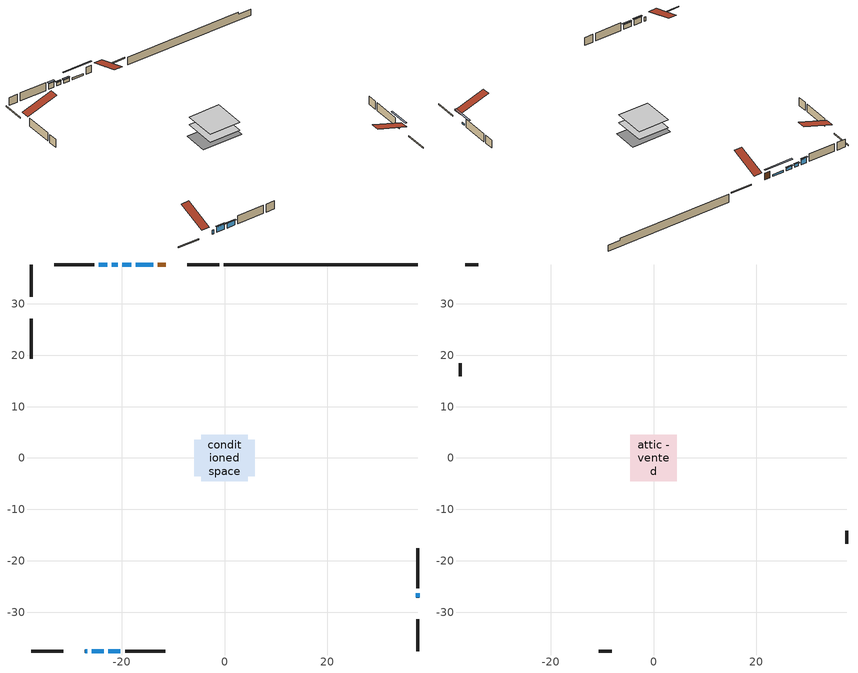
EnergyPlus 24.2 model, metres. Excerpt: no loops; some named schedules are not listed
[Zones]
conditioned space
 floor adiabatic (AdiabaticFloorConstruction): -4.56,-4.56 -4.56,4.56 4.56,4.56 4.56,-4.56 z0.92
 floor foundation (Slab1 construction): -5.88,-3.53 -5.88,3.53 5.88,3.53 5.88,-3.53 z-1.49
 wall outside (RimJoist1 construction): -1.04,37.57 -7.25,37.57 / -37.57,-37.57 -31.35,-37.57 / -37.57,37.57 -37.57,31.35 / 37.57,-37.57 37.57,-31.35 z0.92:1.22
 wall outside (AdiabaticWallConstruction 1): -11.45,37.57 -12.98,37.57 z0.92:2.95
 wall outside (AdiabaticWallConstruction): -27.15,-37.57 -26.76,-37.57 z0.92:2.14; -13.9,37.57 -17.26,37.57 / 37.57,-27.15 37.57,-26.31 z0.92:1.48; -18.18,37.57 -19.86,37.57 / -20.79,37.57 -21.94,37.57 z0.92:1.89; -22.86,37.57 -24.44,37.57 z0.92:2.65; -25.83,-37.57 -23.55,-37.57 z0.92:2.6; -22.62,-37.57 -20.28,-37.57 z0.92:2.39
 wall outside (Wall1 construction): -25.37,37.57 -33.16,37.57 / -19.35,-37.57 -11.56,-37.57 / -37.57,27.15 -37.57,19.36 / 37.57,-25.38 37.57,-17.59 z0.92:3.36
 wall foundation (FoundationWall1 construction): -0.11,37.57,-1.49 -0.11,37.57,0.92 33.8,37.57,0.92 33.8,37.57,0.3 37.57,37.57,0.3 37.57,37.57,-1.49
 window (WindowConstruction 5): -27.15,-37.57 -26.76,-37.57 z0.92:2.14
 window (WindowConstruction 7): -13.9,37.57 -17.26,37.57 z0.92:1.48
 window (WindowConstruction): -18.18,37.57 -19.86,37.57 z0.92:1.89
 window (WindowConstruction 1): -20.79,37.57 -21.93,37.57 z0.92:1.89
 window (WindowConstruction 2): -22.86,37.57 -24.44,37.57 z0.92:2.65
 window (WindowConstruction 3): -25.83,-37.57 -23.55,-37.57 z0.92:2.6
 window (WindowConstruction 4): -22.62,-37.57 -20.28,-37.57 z0.92:2.39
 window (WindowConstruction 6): 37.57,-27.15 37.57,-26.31 z0.92:1.48
 door (Door): -11.45,37.57 -12.98,37.57 z0.92:2.95
 ceiling adiabatic (AdiabaticFloorConstruction): 4.56,-4.56 4.56,4.56 -4.56,4.56 -4.56,-4.56 z0.92
attic - vented
 floor to conditioned space (Floor1 construction Reversed): -4.56,-4.56 -4.56,4.56 4.56,4.56 4.56,-4.56 z3.36
 wall outside (Wall2 construction): -34.09,37.57 -36.64,37.57 / -10.63,-37.57 -8.08,-37.57 / -37.57,18.43 -37.57,15.88 / 37.57,-16.66 37.57,-14.12 z0.92:3.36
 roof outside (Roof1 construction): -10.52,37.57,3.36 -10.52,28.68,6.32 -8.18,28.68,6.32 -8.18,37.57,3.36; -28.08,-37.57,3.36 -28.08,-28.68,6.32 -30.42,-28.68,6.32 -30.42,-37.57,3.36; -37.57,28.08,3.36 -28.68,28.08,6.32 -28.68,30.42,6.32 -37.57,30.42,3.36; 37.57,-28.08,3.36 28.68,-28.08,6.32 28.68,-30.42,6.32 37.57,-30.42,3.36
shading: -19.9,37.57 -11.26,37.57 -11.26,37.98 -19.9,37.98 z4.13; -20.06,37.57 -17.98,37.57 -17.98,37.98 -20.06,37.98 z2.09; -22.14,37.57 -20.59,37.57 -20.59,37.98 -22.14,37.98 z2.09; -24.64,37.57 -22.66,37.57 -22.66,37.98 -24.64,37.98 z2.85; -23.35,-37.57 -26.03,-37.57 -26.03,-37.98 -23.35,-37.98 z2.8; -20.08,-37.57 -22.82,-37.57 -22.82,-37.98 -20.08,-37.98 z2.59; 37.57,-23.66 37.57,-29.8 37.98,-29.8 37.98,-23.66 z4.13
[Building]
Building 1: Terrain=Suburbs
[Site:Location]
Quebec Intl AP_QC: Latitude {deg}=46.8; Longitude {deg}=-71.38; Time Zone {hr}=-5; Elevation {m}=74; Keep Site Location Information=Yes
[Site:GroundTemperature:Shallow]
0.0108218, -2.24938, -2.43038, -1.3578, 2.94801, 7.23376, 10.9493, 13.303, 13.5029, 11.5886, 7.96783, 3.81355
[Site:WaterMainsTemperature]
Calculation Method=Schedule; Temperature Schedule=mains temperature schedule
[Material] Roughness=Rough; Thermal Absorptance=0.9
Name | Thickness {m} | Conductivity {W/m-K} | Density {kg/m3} | Specific Heat {J/kg-K} | Solar Absorptance | Visible Absorptance
asphalt or fiberglass shingles | 0.00635 | 0.162714 | 1121.4 | 1465.45 | 0.4 | 0.4
ceiling loosefill ins | 0.0846667 | 0.0480833 | 16.02 | 1046.75 | 0.7 | 0.7
ceiling stud and cavity | 0.1397 | 0.424257 | 65.682 | 1177.47 | 0.7 | 0.7
concrete 4.0 in. | 0.1016 | 1.803125 | 2242.8 | 837.4 | 0.7 | 0.7
concrete 8.0 in. | 0.2032 | 1.803125 | 2242.8 | 837.4 | 0.7 | 0.7
door material | 0.04445 | 0.20624 | 512.64 | 1214.23 | 0.7 | 0.7
exterior vertical ins | 0.0210149 | 0.029427 | 32.04 | 1214.23 | 0.7 | 0.7
floor covering | 0.0127 | 0.0433444 | 54.468 | 1339.84 | 0.6 | 0.6
floor rigid ins; wall rigid ins | 0.512978 | 0.029427 | 32.04 | 1214.23 | 0.7 | 0.7
floor stud and cavity | 0.1397 | 1.75129 | 37.0049 | 1207.88 | 0.7 | 0.7
furniture material conditioned space 1 | 0.1524 | 0.115458 | 640.8 | 1214.23 | 0.6 | 0.6
gypsum board | 0.0127 | 0.160291 | 801 | 837.4 | 0.6 | 0.6
gypsum board 1 | 0.0127 | 0.160291 | 801 | 837.4 | 0.7 | 0.7
osb sheathing 0.5 in. | 0.0127 | 0.115458 | 512.64 | 1214.23 | 0.7 | 0.7
osb sheathing 0.75 in. | 0.01905 | 0.115458 | 512.64 | 1214.23 | 0.7 | 0.7
rim joist stud and cavity | 0.0508 | 0.126838 | 50.32683 | 1063.81 | 0.6 | 0.6
wall stud and cavity | 0.1397 | 0.0819611 | 139.0536 | 1170.24 | 0.7 | 0.7
wall stud and cavity 1 | 0.0889 | 6.1454 | 50.32683 | 1063.81 | 0.6 | 0.6
wall stud and cavity 2 | 0.0889 | 0.380278 | 52.3479 | 1209.89 | 0.7 | 0.7
wall stud and cavity 3 | 0.0889 | 0.391764 | 83.0341 | 1211.67 | 0.7 | 0.7
wood siding | 0.0254 | 0.102417 | 544.68 | 1172.36 | 0.4 | 0.4
wood siding 1 | 0.00254 | 0.102417 | 544.68 | 1172.36 | 0.4 | 0.4
wood siding 2; wood siding 3; wood siding 4 | 0.0254 | 0.102417 | 544.68 | 1172.36 | 0.7 | 0.7
[WindowMaterial:SimpleGlazingSystem]
Name | U-Factor {W/m2-K} | Solar Heat Gain Coefficient
WindowMaterial | 3.304596 | 0.63
WindowMaterial 1 | 3.30346 | 0.65
WindowMaterial 2 | 3.29835 | 0.69
WindowMaterial 3 | 3.296079 | 0.7
WindowMaterial 4 | 3.30005 | 0.67
WindowMaterial 5 | 6.78351 | 0.73
WindowMaterial 6 | 3.30687 | 0.59
[Construction]
AdiabaticFloorConstruction: floor stud and cavity, floor rigid ins, osb sheathing 0.75 in., floor covering
AdiabaticWallConstruction: wood siding 3, wall rigid ins, wall stud and cavity 2, gypsum board
AdiabaticWallConstruction 1: wood siding 4, wall rigid ins, wall stud and cavity 2, gypsum board
Door: door material
Floor1 construction Reversed: gypsum board, ceiling stud and cavity, ceiling loosefill ins
FoundationWall1 construction: concrete 8.0 in., gypsum board 1
furniture construction conditioned space 1: furniture material conditioned space 1
PartitionWallConstruction: gypsum board, wall stud and cavity 3, gypsum board
RimJoist1 construction: wood siding 2, rim joist stud and cavity
Roof1 construction: asphalt or fiberglass shingles
Slab1 construction: concrete 4.0 in.
Wall1 construction: wood siding, osb sheathing 0.5 in., wall stud and cavity, gypsum board
Wall2 construction: wood siding 1, wall stud and cavity 1
WindowConstruction: WindowMaterial
WindowConstruction 1: WindowMaterial 1
WindowConstruction 2: WindowMaterial 2
WindowConstruction 3: WindowMaterial 3
WindowConstruction 4: WindowMaterial 4
WindowConstruction 5: WindowMaterial 5
WindowConstruction 6; WindowConstruction 7: WindowMaterial 6
[Zone] Multiplier=1; Part of Total Floor Area=Yes
Name | Volume {m3}
attic - vented | 39.9904
conditioned space | 421.4
[Space]
Name | Zone | Volume {m3}
attic - vented 1 | attic - vented | 39.9904
conditioned space 1 | conditioned space | 421.4
[ZoneInfiltration:EffectiveLeakageArea]
infil attic - vented 1: Zone or Space=attic - vented 1; Schedule=Always On Discrete; Effective Air Leakage Area {cm2}=3071.63; Stack Coefficient=0.000375482; Wind Coefficient=1.30923e-05
[ZoneMixing]
whole house fan mix: Zone or Space=attic - vented; Schedule=Always On Continuous; Design Flow Rate Calculation Method=Flow/Zone; Design Flow Rate {m3/s}=0; Source Zone or Space=conditioned space
[SurfaceProperty:ExposedFoundationPerimeter]
Slab1: Exposed Perimeter Calculation Method=TotalExposedPerimeter; Total Exposed Perimeter {m}=37.674
[InternalMass] Zone or ZoneList=conditioned space; Space or SpaceList=conditioned space 1
Name | Construction | Surface Area {m2}
furniture mass conditioned space 1 | furniture construction conditioned space 1 | 66.5602
partition wall mass | PartitionWallConstruction | 166.4
[Lights]
interior lighting: Zone or ZoneList or Space or SpaceList=conditioned space 1; Schedule=interior lighting schedule; Design Level Calculation Method=LightingLevel; Lighting Level {W}=343.2; Return Air Fraction=0; Fraction Radiant=0.6; Fraction Visible=0.2; Fraction Replaceable=1
[People]
occupants: Zone or ZoneList or Space or SpaceList=conditioned space 1; Number of People Schedule=occupants schedule; Number of People Calculation Method=People; Number of People=3; Fraction Radiant=0.314171; Sensible Heat Fraction=0.56303; Activity Level Schedule=occupants activity schedule; Carbon Dioxide Generation Rate {m3/s-W}=0; Enable ASHRAE 55 Comfort Warnings=No; Mean Radiant Temperature Calculation Type=EnclosureAveraged
[ElectricEquipment] Zone or ZoneList or Space or SpaceList=conditioned space 1; Design Level Calculation Method=EquipmentLevel
Name | Schedule | Design Level {W} | Fraction Latent | Fraction Radiant | Fraction Lost
clothes dryer | clothes dryer schedule | 140.772 | 0.015 | 0.081 | 0.85
clothes washer | clothes washer schedule | 32.1985 | 0.03 | 0.162 | 0.7
cooking range | cooking range schedule | 215.147 | 0.08 | 0.432 | 0.2
dishwasher | dishwasher schedule | 66.8632 | 0.3 | 0.18 | 0.4
fridge | fridge schedule | 72.9452 | 0 | 0.6 | 0
mech vent house fan | mech vent house fan schedule | 0 | 0 | 0 | 1
mech vent house fan cfis | mech vent house fan cfis schedule | 0 | 0 | 0 | 0
mech vent range fan 0 | mech vent range fan 0 schedule | 57 | 0 | 0 | 1
misc plug loads | misc plug loads schedule | 494.7 | 0.045 | 0.513 | 0.1
whole house fan | Always On Discrete | 0 | 0 | 0 | 1
[OtherEquipment] Zone or ZoneList or Space or SpaceList=conditioned space 1; Design Level Calculation Method=EquipmentLevel
Name | Fuel Type | Schedule | Design Level {W} | Fraction Latent | Fraction Radiant | Fraction Lost
clothes dryer 1 | Electricity | clothes dryer schedule | 0 | 0.015 | 0.081 | 0.85
cooking range 1 | Electricity | cooking range schedule | 0 | 0.08 | 0.432 | 0.2
general water use latent | None | general water use schedule | 62.594 | 1 | 0 | 0
general water use sensible | None | general water use schedule | -61.6891 | 0 | 0.6 | 0
mech vent house fan latent load | None | Always On Discrete | 0 | 1 | 0 | 0
mech vent house fan sensible load | None | Always On Discrete | 0 | 0 | 0 | 0
water heater energy adjustment1 | Electricity | Always On Discrete | 0.01 | 0 | 0 | 1
[ZoneInfiltration:DesignFlowRate] Zone or ZoneList or Space or SpaceList=conditioned space 1; Schedule=Always On Discrete; Design Flow Rate Calculation Method=Flow/Zone; Design Flow Rate {m3/s}=0
infil flow; natural vent flow; whole house fan flow
[AvailabilityManager:Scheduled]
furnace airloop Availability Manager: Schedule=Always On Discrete
[Foundation:Kiva]
Foundation Kiva 1: Initial Indoor Air Temperature {C}=18; Wall Height Above Grade {m}=0.919978; Wall Depth Below Slab {m}=0.2032; Custom Block Material Name 1=exterior vertical ins; Custom Block Depth 1 {m}=2.40999; Custom Block X Position 1 {m}=0.2159; Custom Block Z Position 1 {m}=0
[Foundation:Kiva:Settings]
Soil Conductivity {W/m-K}=0.849921; Soil Density {kg/m3}=1842.3; Soil Specific Heat {J/kg-K}=418.7; Ground Solar Absorptivity=0.9; Ground Thermal Absorptivity=0.9; Ground Surface Roughness {m}=0.03; Far-Field Width {m}=40; Deep-Ground Boundary Condition=ZeroFlux; Deep-Ground Depth {m}=40; Minimum Cell Dimension {m}=0.2; Maximum Cell Growth Coefficient=3; Simulation Timestep=Timestep
[Exterior:Lights]
exterior lighting: Schedule=exterior lighting schedule; Design Level {W}=75.6
[EnergyManagementSystem:GlobalVariable]
furnace_airloop_Fan_RTF
infil_program_Qfan
infil_program_Qinf
natural_vent_program_Qnv
natural_vent_program_Qwhf
[EnergyManagementSystem:Sensor]
Name | Output:Variable or Output:Meter Index Key | Output:Variable or Output:Meter
airflow_gain | infil flow | Infiltration Sensible Heat Gain Energy
airflow_gain_1 | natural vent flow | Infiltration Sensible Heat Gain Energy
airflow_gain_2 | whole house fan flow | Infiltration Sensible Heat Gain Energy
airflow_loss | infil flow | Infiltration Sensible Heat Loss Energy
airflow_loss_1 | natural vent flow | Infiltration Sensible Heat Loss Energy
airflow_loss_2 | whole house fan flow | Infiltration Sensible Heat Loss Energy
clg_load_cond |  | Cooling:EnergyTransfer:Zone:CONDITIONED SPACE
clg_sp_s; clg_sp_s_1 | cooling setpoint | Schedule Value
clothes_dryer_exhaust_0_sch_s | clothes dryer exhaust 0 schedule | Schedule Value
cool_season | cooling season schedule | Schedule Value
htg_load_cond |  | Heating:EnergyTransfer:Zone:CONDITIONED SPACE
htg_sp_s; htg_sp_s_1 | heating setpoint | Schedule Value
ig_ee_conv | clothes dryer | Electric Equipment Convective Heating Energy
ig_ee_conv_2 | cooking range | Electric Equipment Convective Heating Energy
ig_ee_conv_4 | fridge | Electric Equipment Convective Heating Energy
ig_ee_conv_5 | misc plug loads | Electric Equipment Convective Heating Energy
ig_ee_conv_6 | whole house fan | Electric Equipment Convective Heating Energy
ig_ee_rad | clothes dryer | Electric Equipment Radiant Heating Energy
ig_ee_rad_2 | cooking range | Electric Equipment Radiant Heating Energy
ig_ee_rad_4 | fridge | Electric Equipment Radiant Heating Energy
ig_ee_rad_5 | misc plug loads | Electric Equipment Radiant Heating Energy
ig_ee_rad_6 | whole house fan | Electric Equipment Radiant Heating Energy
ig_lgt_conv | interior lighting | Lights Convective Heating Energy
ig_lgt_rad | interior lighting | Lights Radiant Heating Energy
ig_lgt_vis | interior lighting | Lights Visible Radiation Heating Energy
ig_oe_conv | clothes dryer 1 | Other Equipment Convective Heating Energy
ig_oe_conv_1 | cooking range 1 | Other Equipment Convective Heating Energy
ig_oe_conv_2 | general water use latent | Other Equipment Convective Heating Energy
ig_oe_conv_3 | general water use sensible | Other Equipment Convective Heating Energy
ig_oe_conv_4 | water heater energy adjustment1 | Other Equipment Convective Heating Energy
ig_oe_rad | clothes dryer 1 | Other Equipment Radiant Heating Energy
ig_oe_rad_1 | cooking range 1 | Other Equipment Radiant Heating Energy
ig_oe_rad_2 | general water use latent | Other Equipment Radiant Heating Energy
ig_oe_rad_3 | general water use sensible | Other Equipment Radiant Heating Energy
ig_oe_rad_4 | water heater energy adjustment1 | Other Equipment Radiant Heating Energy
ig_ppl_conv | occupants | People Convective Heating Energy
ig_ppl_rad | occupants | People Radiant Heating Energy
im_conv | furniture mass conditioned space 1 | Surface Inside Face Convection Heat Gain Energy
im_conv_1 | partition wall mass | Surface Inside Face Convection Heat Gain Energy
im_ig | furniture mass conditioned space 1 | Surface Inside Face Internal Gains Radiation Heat Gain Energy
im_ig_1 | partition wall mass | Surface Inside Face Internal Gains Radiation Heat Gain Energy
im_lgt | furniture mass conditioned space 1 | Surface Inside Face Lights Radiation Heat Gain Energy
im_lgt_1 | partition wall mass | Surface Inside Face Lights Radiation Heat Gain Energy
im_sol | furniture mass conditioned space 1 | Surface Inside Face Solar Radiation Heat Gain Energy
im_sol_1 | partition wall mass | Surface Inside Face Solar Radiation Heat Gain Energy
im_surf | furniture mass conditioned space 1 | Surface Inside Face Net Surface Thermal Radiation Heat Gain Energy
im_surf_1 | partition wall mass | Surface Inside Face Net Surface Thermal Radiation Heat Gain Energy
mech_vent_range_fan_0_sch_s | mech vent range fan 0 schedule | Schedule Value
mv_conv | mech vent house fan | Electric Equipment Convective Heating Energy
mv_conv_1 | mech vent house fan cfis | Electric Equipment Convective Heating Energy
mv_conv_2 | mech vent range fan 0 | Electric Equipment Convective Heating Energy
mv_conv_3 | mech vent house fan latent load | Other Equipment Convective Heating Energy
mv_conv_4 | mech vent house fan sensible load | Other Equipment Convective Heating Energy
mv_rad | mech vent house fan | Electric Equipment Radiant Heating Energy
mv_rad_1 | mech vent house fan cfis | Electric Equipment Radiant Heating Energy
mv_rad_2 | mech vent range fan 0 | Electric Equipment Radiant Heating Energy
mv_rad_3 | mech vent house fan latent load | Other Equipment Radiant Heating Energy
mv_rad_4 | mech vent house fan sensible load | Other Equipment Radiant Heating Energy
natural_vent_s | natural vent schedule | Schedule Value
out_pb_s |  | Site Outdoor Air Barometric Pressure
out_wt_s |  | Site Outdoor Air Humidity Ratio
site_vw_s |  | Site Wind Speed
ss_back_out | Window1 | Surface Window Shortwave from Zone Back Out Window Heat Transfer Rate
ss_back_out_1 | Window10 | Surface Window Shortwave from Zone Back Out Window Heat Transfer Rate
ss_back_out_2 | Window2 | Surface Window Shortwave from Zone Back Out Window Heat Transfer Rate
ss_back_out_3 | Window4 | Surface Window Shortwave from Zone Back Out Window Heat Transfer Rate
ss_back_out_4 | Window5 | Surface Window Shortwave from Zone Back Out Window Heat Transfer Rate
ss_back_out_5 | Window6 | Surface Window Shortwave from Zone Back Out Window Heat Transfer Rate
ss_back_out_6 | Window7 | Surface Window Shortwave from Zone Back Out Window Heat Transfer Rate
ss_back_out_7 | Window9 | Surface Window Shortwave from Zone Back Out Window Heat Transfer Rate
ss_conv | Door1 | Surface Inside Face Convection Heat Gain Energy
ss_conv_1 | Window1 | Surface Inside Face Convection Heat Gain Energy
ss_conv_2 | Window10 | Surface Inside Face Convection Heat Gain Energy
ss_conv_3 | Window2 | Surface Inside Face Convection Heat Gain Energy
ss_conv_4 | Window4 | Surface Inside Face Convection Heat Gain Energy
ss_conv_5 | Window5 | Surface Inside Face Convection Heat Gain Energy
ss_conv_6 | Window6 | Surface Inside Face Convection Heat Gain Energy
ss_conv_7 | Window7 | Surface Inside Face Convection Heat Gain Energy
ss_conv_8 | Window9 | Surface Inside Face Convection Heat Gain Energy
ss_ig | Door1 | Surface Inside Face Internal Gains Radiation Heat Gain Energy
ss_ig_1 | Window1 | Surface Inside Face Internal Gains Radiation Heat Gain Energy
ss_ig_2 | Window10 | Surface Inside Face Internal Gains Radiation Heat Gain Energy
ss_ig_3 | Window2 | Surface Inside Face Internal Gains Radiation Heat Gain Energy
ss_ig_4 | Window4 | Surface Inside Face Internal Gains Radiation Heat Gain Energy
ss_ig_5 | Window5 | Surface Inside Face Internal Gains Radiation Heat Gain Energy
ss_ig_6 | Window6 | Surface Inside Face Internal Gains Radiation Heat Gain Energy
ss_ig_7 | Window7 | Surface Inside Face Internal Gains Radiation Heat Gain Energy
ss_ig_8 | Window9 | Surface Inside Face Internal Gains Radiation Heat Gain Energy
ss_lgt | Door1 | Surface Inside Face Lights Radiation Heat Gain Energy
ss_sol | Door1 | Surface Inside Face Solar Radiation Heat Gain Energy
ss_surf | Door1 | Surface Inside Face Net Surface Thermal Radiation Heat Gain Energy
ss_surf_1 | Window1 | Surface Inside Face Net Surface Thermal Radiation Heat Gain Energy
ss_surf_2 | Window10 | Surface Inside Face Net Surface Thermal Radiation Heat Gain Energy
ss_surf_3 | Window2 | Surface Inside Face Net Surface Thermal Radiation Heat Gain Energy
ss_surf_4 | Window4 | Surface Inside Face Net Surface Thermal Radiation Heat Gain Energy
ss_surf_5 | Window5 | Surface Inside Face Net Surface Thermal Radiation Heat Gain Energy
ss_surf_6 | Window6 | Surface Inside Face Net Surface Thermal Radiation Heat Gain Energy
ss_surf_7 | Window7 | Surface Inside Face Net Surface Thermal Radiation Heat Gain Energy
ss_surf_8 | Window9 | Surface Inside Face Net Surface Thermal Radiation Heat Gain Energy
ss_trans_in | Window1 | Surface Window Transmitted Solar Radiation Rate
ss_trans_in_1 | Window10 | Surface Window Transmitted Solar Radiation Rate
ss_trans_in_2 | Window2 | Surface Window Transmitted Solar Radiation Rate
ss_trans_in_3 | Window4 | Surface Window Transmitted Solar Radiation Rate
ss_trans_in_4 | Window5 | Surface Window Transmitted Solar Radiation Rate
ss_trans_in_5 | Window6 | Surface Window Transmitted Solar Radiation Rate
ss_trans_in_6 | Window7 | Surface Window Transmitted Solar Radiation Rate
ss_trans_in_7 | Window9 | Surface Window Transmitted Solar Radiation Rate
ss_trans_out | Window1 | Surface Inside Face Initial Transmitted Diffuse Transmitted Out Window Solar Radiation Rate
ss_trans_out_1 | Window10 | Surface Inside Face Initial Transmitted Diffuse Transmitted Out Window Solar Radiation Rate
ss_trans_out_2 | Window2 | Surface Inside Face Initial Transmitted Diffuse Transmitted Out Window Solar Radiation Rate
ss_trans_out_3 | Window4 | Surface Inside Face Initial Transmitted Diffuse Transmitted Out Window Solar Radiation Rate
ss_trans_out_4 | Window5 | Surface Inside Face Initial Transmitted Diffuse Transmitted Out Window Solar Radiation Rate
ss_trans_out_5 | Window6 | Surface Inside Face Initial Transmitted Diffuse Transmitted Out Window Solar Radiation Rate
ss_trans_out_6 | Window7 | Surface Inside Face Initial Transmitted Diffuse Transmitted Out Window Solar Radiation Rate
ss_trans_out_7 | Window9 | Surface Inside Face Initial Transmitted Diffuse Transmitted Out Window Solar Radiation Rate
s_conv | Floor1 | Surface Inside Face Convection Heat Gain Energy
s_conv_1 | FoundationWall1 | Surface Inside Face Convection Heat Gain Energy
s_conv_10 | Wall1:180 | Surface Inside Face Convection Heat Gain Energy
s_conv_11 | Wall1:270 | Surface Inside Face Convection Heat Gain Energy
s_conv_12 | Wall1:90 | Surface Inside Face Convection Heat Gain Energy
s_conv_2 | inferred conditioned ceiling | Surface Inside Face Convection Heat Gain Energy
s_conv_3 | inferred conditioned floor | Surface Inside Face Convection Heat Gain Energy
s_conv_4 | RimJoist1:0 | Surface Inside Face Convection Heat Gain Energy
s_conv_5 | RimJoist1:180 | Surface Inside Face Convection Heat Gain Energy
s_conv_6 | RimJoist1:270 | Surface Inside Face Convection Heat Gain Energy
s_conv_7 | RimJoist1:90 | Surface Inside Face Convection Heat Gain Energy
s_conv_8 | Slab1 | Surface Inside Face Convection Heat Gain Energy
s_conv_9 | Wall1:0 | Surface Inside Face Convection Heat Gain Energy
s_ig | Floor1 | Surface Inside Face Internal Gains Radiation Heat Gain Energy
s_ig_1 | FoundationWall1 | Surface Inside Face Internal Gains Radiation Heat Gain Energy
s_ig_10 | Wall1:180 | Surface Inside Face Internal Gains Radiation Heat Gain Energy
s_ig_11 | Wall1:270 | Surface Inside Face Internal Gains Radiation Heat Gain Energy
s_ig_12 | Wall1:90 | Surface Inside Face Internal Gains Radiation Heat Gain Energy
s_ig_2 | inferred conditioned ceiling | Surface Inside Face Internal Gains Radiation Heat Gain Energy
s_ig_3 | inferred conditioned floor | Surface Inside Face Internal Gains Radiation Heat Gain Energy
s_ig_4 | RimJoist1:0 | Surface Inside Face Internal Gains Radiation Heat Gain Energy
s_ig_5 | RimJoist1:180 | Surface Inside Face Internal Gains Radiation Heat Gain Energy
s_ig_6 | RimJoist1:270 | Surface Inside Face Internal Gains Radiation Heat Gain Energy
s_ig_7 | RimJoist1:90 | Surface Inside Face Internal Gains Radiation Heat Gain Energy
s_ig_8 | Slab1 | Surface Inside Face Internal Gains Radiation Heat Gain Energy
s_ig_9 | Wall1:0 | Surface Inside Face Internal Gains Radiation Heat Gain Energy
s_lgt | Floor1 | Surface Inside Face Lights Radiation Heat Gain Energy
s_lgt_1 | FoundationWall1 | Surface Inside Face Lights Radiation Heat Gain Energy
s_lgt_10 | Wall1:180 | Surface Inside Face Lights Radiation Heat Gain Energy
s_lgt_11 | Wall1:270 | Surface Inside Face Lights Radiation Heat Gain Energy
s_lgt_12 | Wall1:90 | Surface Inside Face Lights Radiation Heat Gain Energy
s_lgt_2 | inferred conditioned ceiling | Surface Inside Face Lights Radiation Heat Gain Energy
s_lgt_3 | inferred conditioned floor | Surface Inside Face Lights Radiation Heat Gain Energy
s_lgt_4 | RimJoist1:0 | Surface Inside Face Lights Radiation Heat Gain Energy
s_lgt_5 | RimJoist1:180 | Surface Inside Face Lights Radiation Heat Gain Energy
s_lgt_6 | RimJoist1:270 | Surface Inside Face Lights Radiation Heat Gain Energy
s_lgt_7 | RimJoist1:90 | Surface Inside Face Lights Radiation Heat Gain Energy
s_lgt_8 | Slab1 | Surface Inside Face Lights Radiation Heat Gain Energy
s_lgt_9 | Wall1:0 | Surface Inside Face Lights Radiation Heat Gain Energy
s_sol | Floor1 | Surface Inside Face Solar Radiation Heat Gain Energy
s_sol_1 | FoundationWall1 | Surface Inside Face Solar Radiation Heat Gain Energy
s_sol_10 | Wall1:180 | Surface Inside Face Solar Radiation Heat Gain Energy
s_sol_11 | Wall1:270 | Surface Inside Face Solar Radiation Heat Gain Energy
s_sol_12 | Wall1:90 | Surface Inside Face Solar Radiation Heat Gain Energy
s_sol_2 | inferred conditioned ceiling | Surface Inside Face Solar Radiation Heat Gain Energy
s_sol_3 | inferred conditioned floor | Surface Inside Face Solar Radiation Heat Gain Energy
s_sol_4 | RimJoist1:0 | Surface Inside Face Solar Radiation Heat Gain Energy
s_sol_5 | RimJoist1:180 | Surface Inside Face Solar Radiation Heat Gain Energy
s_sol_6 | RimJoist1:270 | Surface Inside Face Solar Radiation Heat Gain Energy
s_sol_7 | RimJoist1:90 | Surface Inside Face Solar Radiation Heat Gain Energy
s_sol_8 | Slab1 | Surface Inside Face Solar Radiation Heat Gain Energy
s_sol_9 | Wall1:0 | Surface Inside Face Solar Radiation Heat Gain Energy
s_surf | Floor1 | Surface Inside Face Net Surface Thermal Radiation Heat Gain Energy
s_surf_1 | FoundationWall1 | Surface Inside Face Net Surface Thermal Radiation Heat Gain Energy
s_surf_10 | Wall1:180 | Surface Inside Face Net Surface Thermal Radiation Heat Gain Energy
